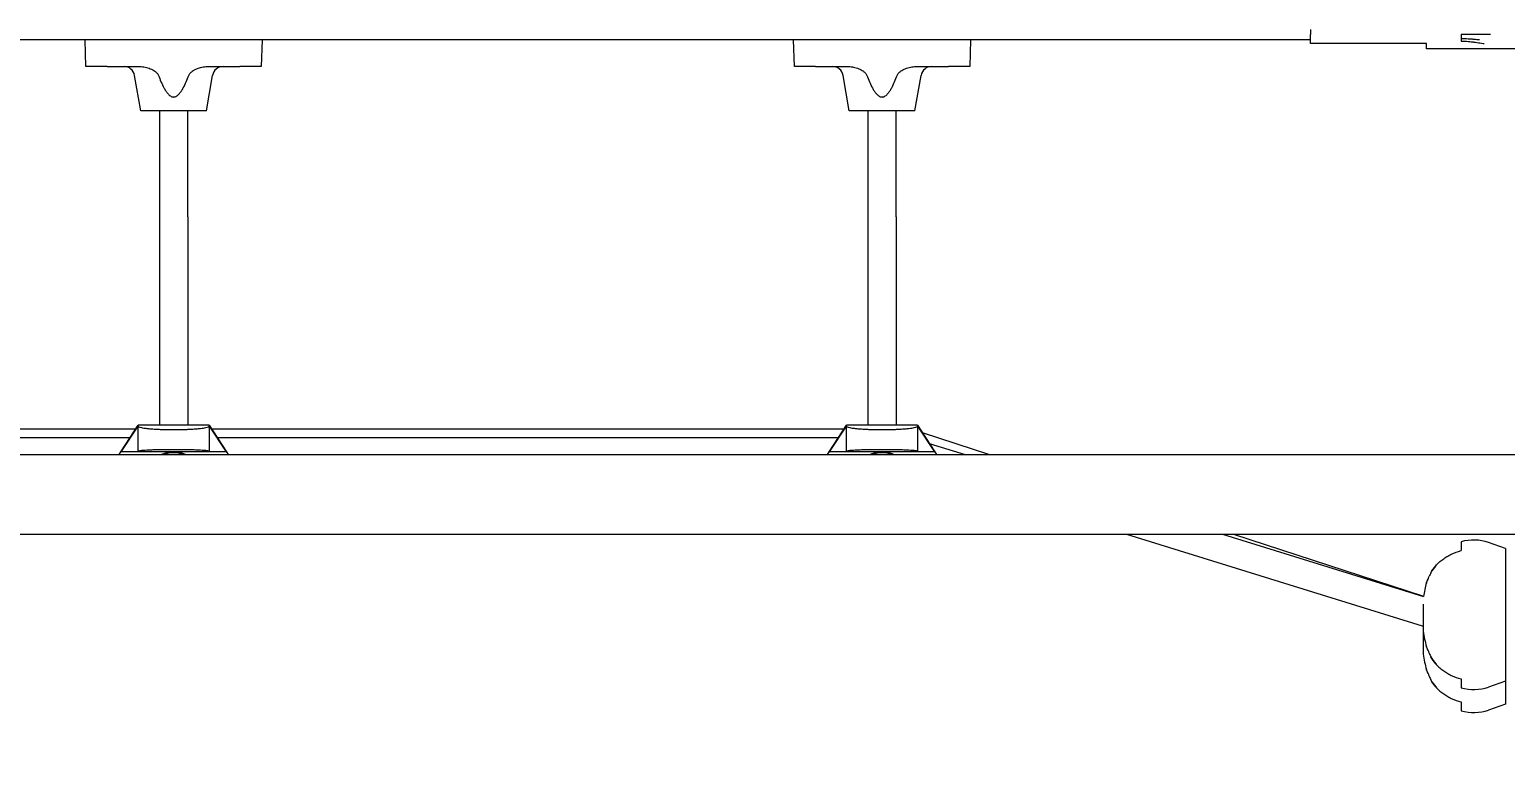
# Model space of a CAD drawing. Extents: x -13189 to 8473, y -8565 to 17872.
# Drawn here: x -881 to -48, y -91 to 333 of the extents above; entities that cross this region are included whole.
import ezdxf

# ---------------------------------------------------------------- set-up
doc = ezdxf.new("R2010")
doc.units = 0
doc.header["$LTSCALE"] = 5
doc.header["$PDMODE"] = 33
doc.header["$PDSIZE"] = 20
for name, color, linetype in [('PRODUCT', 3, 'CONTINUOUS'), ('REFERENCE', 9, 'CONTINUOUS'), ('REVIEW_REQUIRED', 30, 'CONTINUOUS')]:
    doc.layers.add(name, color=color, linetype=linetype)
doc.styles.add('LG1', font='arial.ttf', dxfattribs={"height": 185})
doc.dimstyles.new('LG_DIM', dxfattribs={"dimtxt": 185, "dimasz": 120, "dimexe": 50, "dimexo": 1, "dimgap": 50, "dimtad": 1, "dimdec": 0, "dimrnd": 10, "dimtxsty": 'LG1', "dimcen": 2.5, "dimclrt": 4, "dimadec": 4, "dimazin": 3, "dimtfac": 1, "dimtdec": 1, "dimtmove": 0, "dimatfit": 3, "dimarcsym": 0})

# ---------------------------------------------------------------- blocks, each defined once
blk = doc.blocks.new('*D5')
at = {"layer": 'REFERENCE', "color": 0, "transparency": 16777216}
for p in [(3900, 7859.68), (-2500, -5459.68), (7695.79, -5459.68)]:
    blk.add_point(p, dxfattribs=at)
at = {"layer": 'REVIEW_REQUIRED', "color": 0, "lineweight": -2, "transparency": 16777216}
for p, q in [((3901, 7859.68), (7745.79, 7859.68)), ((7695.79, 7739.68), (7695.79, 3779.28)), ((7695.79, -5339.68), (7695.79, 3130.67)), ((-2499, -5459.68), (7745.79, -5459.68))]:
    blk.add_line(p, q, dxfattribs=at)
at = {"layer": 'REVIEW_REQUIRED', "color": 0, "transparency": 16777216}
for points in [[(7675.79, 7739.68), (7715.79, 7739.68), (7695.79, 7859.68)], [(7675.79, -5339.68), (7715.79, -5339.68), (7695.79, -5459.68)]]:
    blk.add_solid(points, dxfattribs=at)
at = {"layer": 'REVIEW_REQUIRED', "color": 4, "transparency": 16777216, "insert": (7695.79, 3454.98), "char_height": 185, "attachment_point": 5, "style": 'LG1'}
blk.add_mtext('\\A1;13320 mm\\P [43\'-8 13/16"]', dxfattribs=at)
blk = doc.blocks.new('*D6')
at = {"layer": 'REFERENCE', "color": 0, "transparency": 16777216}
for p in [(3300, 5864.75), (-6041.13, -3464.75), (-3100, -3464.75)]:
    blk.add_point(p, dxfattribs=at)
at = {"layer": 'REVIEW_REQUIRED', "color": 0, "lineweight": -2, "transparency": 16777216}
for p, q in [((3299, 5864.75), (-6091.13, 5864.75)), ((-6041.13, 5744.75), (-6041.13, 2569.99)), ((-6041.13, -3344.75), (-6041.13, 1921.38)), ((-3101, -3464.75), (-6091.13, -3464.75))]:
    blk.add_line(p, q, dxfattribs=at)
at = {"layer": 'REVIEW_REQUIRED', "color": 0, "transparency": 16777216}
for points in [[(-6061.13, 5744.75), (-6021.13, 5744.75), (-6041.13, 5864.75)], [(-6061.13, -3344.75), (-6021.13, -3344.75), (-6041.13, -3464.75)]]:
    blk.add_solid(points, dxfattribs=at)
at = {"layer": 'REVIEW_REQUIRED', "color": 4, "transparency": 16777216, "insert": (-6041.13, 2245.68), "char_height": 185, "attachment_point": 5, "style": 'LG1'}
blk.add_mtext('\\A1;9330 mm\\P [30\'-7 9/16"]', dxfattribs=at)
blk = doc.blocks.new('*D7')
at = {"layer": 'REFERENCE', "color": 0, "transparency": 16777216}
for p in [(5382.03, 8873.35), (-4227.53, -147.5), (5382.03, -564.99)]:
    blk.add_point(p, dxfattribs=at)
at = {"layer": 'REVIEW_REQUIRED', "color": 0, "lineweight": -2, "transparency": 16777216}
for p, q in [((-4227.53, -146.5), (-4227.53, 8923.35)), ((5382.03, -563.99), (5382.03, 8923.35)), ((-4107.53, 8873.35), (118.72, 8873.35)), ((5262.03, 8873.35), (1506.78, 8873.35))]:
    blk.add_line(p, q, dxfattribs=at)
at = {"layer": 'REVIEW_REQUIRED', "color": 0, "transparency": 16777216}
for points in [[(-4107.53, 8893.35), (-4107.53, 8853.35), (-4227.53, 8873.35)], [(5262.03, 8893.35), (5262.03, 8853.35), (5382.03, 8873.35)]]:
    blk.add_solid(points, dxfattribs=at)
at = {"layer": 'REVIEW_REQUIRED', "color": 4, "transparency": 16777216, "insert": (812.75, 8873.35), "char_height": 185, "attachment_point": 5, "style": 'LG1'}
blk.add_mtext('\\A1;9610 mm\\P [31\'-6 5/8"]', dxfattribs=at)
blk = doc.blocks.new('Variteemalayerit')
at = {"layer": 'REVIEW_REQUIRED', "invisible_edges": 15}
blk.add_3dface([(-10000, -10000, -5), (10000, -10000, -5), (10000, 10000, -5), (-10000, 10000, -5)], dxfattribs=at)

msp = doc.modelspace()

# ---------------------------------------------------------------- linework, layer by layer
at = {"layer": 'PRODUCT', "linetype": 'Continuous', "lineweight": 0}
for p, q in [((-158, 333.4), (-158, 330.62)), ((-158, 327.5), (-2242, 327.5)), ((-849.48, 312.5), (-850, 327.5)), ((-750, 327.5), (-750.52, 312.5)), ((-449.48, 312.5), (-450, 327.5)), ((-350, 327.5), (-350.52, 312.5)), ((-158, 325.5), (-158, 330.62)), ((-92.5, 325.5), (-158, 325.5)), ((-92.5, 322.5), (-92.5, 325.55)), ((-73, 330.62), (-73, 326.91)), ((-27.5, 322.5), (-92.5, 322.5)), ((-837.48, 312.5), (-819.01, 312.5)), ((-780.99, 312.5), (-762.52, 312.5)), ((-437.48, 312.5), (-419.01, 312.5)), ((-380.99, 312.5), (-362.52, 312.5)), ((-818.5, 287.5), (-822.03, 307.54)), ((-781.5, 287.5), (-777.97, 307.54)), ((-418.5, 287.5), (-422.03, 307.54)), ((-381.5, 287.5), (-377.97, 307.54)), ((-800, 287.5), (-818.5, 287.5)), ((-808, 287.5), (-808, 227.69)), ((-781.5, 287.5), (-800, 287.5)), ((-792, 227.69), (-792, 287.5)), ((-400, 287.5), (-418.5, 287.5)), ((-408, 287.5), (-408, 227.69)), ((-381.5, 287.5), (-400, 287.5)), ((-392, 227.69), (-392, 287.5)), ((-808, 227.69), (-808, 110)), ((-792, 227.69), (-792, 110)), ((-408, 227.69), (-408, 110)), ((-392, 227.69), (-392, 110)), ((-829.78, 95), (-820, 110)), ((-829.69, 95.05), (-820.03, 109.48)), ((-820.03, 109.48), (-820, 110)), ((-820.03, 109.48), (-820, 109.48)), ((-780, 110), (-820, 110)), ((-820, 95.26), (-820, 109.48)), ((-819.63, 109.11), (-820, 109.48)), ((-780.37, 109.11), (-780, 109.48)), ((-780, 110), (-770.22, 95)), ((-780, 110), (-779.97, 109.48)), ((-780, 109.48), (-780, 95.26)), ((-780, 109.48), (-779.97, 109.48)), ((-779.97, 109.48), (-770.31, 95.05)), ((-429.78, 95), (-420, 110)), ((-429.69, 95.05), (-420.03, 109.48)), ((-420.03, 109.48), (-420, 110)), ((-420.03, 109.48), (-420, 109.48)), ((-380, 110), (-420, 110)), ((-420, 95.26), (-420, 109.48)), ((-419.63, 109.11), (-420, 109.48)), ((-380.37, 109.11), (-380, 109.48)), ((-380, 110), (-370.22, 95)), ((-380, 110), (-379.97, 109.48)), ((-380, 109.48), (-380, 95.26)), ((-380, 109.48), (-379.97, 109.48)), ((-379.97, 109.48), (-370.31, 95.05)), ((-1178.7, 108), (-821.3, 108)), ((-1175.43, 103), (-824.57, 103)), ((-778.7, 108), (-421.3, 108)), ((-775.43, 103), (-424.57, 103)), ((-377.33, 105.91), (-339.33, 93.5)), ((-2353.5, 93.5), (-5, 93.5)), ((-830.76, 93.5), (-829.78, 95)), ((-829.78, 95), (-829.69, 95.05)), ((-770.22, 95), (-829.78, 95)), ((-829.69, 95.05), (-820, 95.26)), ((-820, 95.26), (-819.63, 95.44)), ((-780.37, 95.44), (-780, 95.26)), ((-780, 95.26), (-770.31, 95.05)), ((-770.31, 95.05), (-770.22, 95)), ((-770.22, 95), (-769.24, 93.5)), ((-430.76, 93.5), (-429.78, 95)), ((-429.78, 95), (-429.69, 95.05)), ((-370.22, 95), (-429.78, 95)), ((-429.69, 95.05), (-420, 95.26)), ((-420, 95.26), (-419.63, 95.44)), ((-380.37, 95.44), (-380, 95.26)), ((-380, 95.26), (-370.31, 95.05)), ((-373.32, 99.76), (-353.12, 93.5)), ((-370.31, 95.05), (-370.22, 95)), ((-370.22, 95), (-369.24, 93.5)), ((-2353.5, 48.5), (-5, 48.5)), ((-261.92, 48.5), (-94.99, -3.21)), ((-207.85, 48.5), (-94.24, 13.31)), ((-201.55, 48.5), (-94.22, 13.45)), ((-73, 44.2), (-73, 39.22)), ((-48, 40.5), (-57.49, 43.77)), ((-48, 40.5), (-48, -34.5)), ((-94.39, 8.98), (-94.39, -6.23)), ((-94.39, -6.23), (-94.39, -19.23)), ((-73, -33.22), (-73, -38.2)), ((-48, -34.5), (-57.49, -37.77)), ((-48, -34.5), (-48, -47.5)), ((-73, -46.22), (-73, -51.2)), ((-48, -47.5), (-57.49, -50.77))]:
    msp.add_line(p, q, dxfattribs=at)
for centre, radius, start, end in [((-827.94, 306.5), 6, 10, 90), ((-772.06, 306.5), 6, 90, 170), ((-427.94, 306.5), 6, 10, 90), ((-372.06, 306.5), 6, 90, 170), ((-800, 79), 15.99, 90, 114.93091), ((-800, 79), 15.5, 90, 110.70585), ((-800, 79), 15.99, 65.06909, 90), ((-800, 79), 15.5, 69.29415, 90), ((-400, 79), 15.99, 90, 114.93091), ((-400, 79), 15.5, 90, 110.70585), ((-400, 79), 15.99, 65.06909, 90), ((-400, 79), 15.5, 69.29415, 90), ((-65.94, 19.22), 25.96, 71, 105.77529), ((-25, 3), 70, 165.02254, 171.53279), ((-83.16, 35), 40, 252.78888, 253.69228), ((-25, 3), 70, 187.57501, 194.97746), ((-25, -10), 70, 187.57501, 194.97746), ((-65.94, -13.22), 25.96, 254.22471, 289), ((-65.94, -26.22), 25.96, 254.22471, 289)]:
    msp.add_arc(centre, radius, start, end, dxfattribs=at)
for centre, major_axis, ratio, start_param, end_param in [((-73, 329.72), (37, 0), 0.024468, 1.105992, 1.570796), ((-73, 329.72), (35, 0), 0.024468, 1.237564, 1.570796), ((-27.13, 15.27), (66.78, 11.6), 0.701836, 2.659657, 2.702018), ((-27.13, -9.27), (-66.78, 11.6), 0.701836, 0.439574, 0.481936), ((-27.13, -22.27), (-66.78, 11.6), 0.701836, 0.439574, 0.481936)]:
    msp.add_ellipse(centre, major_axis=major_axis, ratio=ratio, start_param=start_param, end_param=end_param, dxfattribs=at)
for points, knots in [([(-73, 328.34), (-71.55, 328.32), (-70.23, 328.28), (-68.41, 328.18), (-67.83, 328.15), (-67.01, 328.09), (-66.75, 328.07), (-66.36, 328.04), (-66.17, 328.02), (-65.95, 328.01), (-65.86, 328), (-65.8, 327.99), (-65.77, 327.99), (-64.77, 327.9), (-63.73, 327.79), (-62.62, 327.7)], [0, 0, 0, 0, 0.25, 0.25, 0.375, 0.375, 0.4375, 0.4375, 0.46875, 0.484375, 0.4921875, 0.4921875, 0.5, 0.5, 0.7369675, 0.7369675, 0.7369675, 0.7369675]), ([(-73, 326.91), (-71.55, 326.87), (-70.23, 326.79), (-68.41, 326.64), (-67.83, 326.58), (-67.01, 326.48), (-66.75, 326.45), (-66.36, 326.4), (-66.23, 326.38), (-66.04, 326.36), (-65.98, 326.35), (-65.89, 326.33), (-65.86, 326.33), (-65.8, 326.32), (-65.77, 326.32), (-64.71, 326.16), (-63.61, 325.97), (-61.84, 325.72), (-61.23, 325.65), (-60.41, 325.57), (-60.21, 325.56), (-60.02, 325.55)], [0, 0, 0, 0, 0.25, 0.25, 0.375, 0.375, 0.4375, 0.4375, 0.46875, 0.46875, 0.484375, 0.484375, 0.4921875, 0.4921875, 0.5, 0.5, 0.75, 0.75, 0.875, 0.875, 0.913429, 0.913429, 0.913429, 0.913429]), ([(-819.01, 312.5), (-818, 312.5), (-817, 312.38), (-815.54, 312.07), (-815.05, 311.94), (-814.09, 311.64), (-813.61, 311.46), (-812.69, 311.07), (-812.24, 310.86), (-811.36, 310.38), (-810.94, 310.11), (-810.13, 309.52), (-809.73, 309.19), (-809.22, 308.63), (-809.05, 308.43), (-808.77, 308.01), (-808.65, 307.78), (-808.56, 307.54)], [0, 0, 0, 0, 0.00300119, 0.00300119, 0.00450179, 0.00450179, 0.00600239, 0.00600239, 0.00750298, 0.00750298, 0.00900358, 0.00900358, 0.01050418, 0.01050418, 0.01125447, 0.01125447, 0.01200477, 0.01200477, 0.01200477, 0.01200477]), ([(-791.44, 307.54), (-791.35, 307.78), (-791.23, 308), (-790.95, 308.42), (-790.79, 308.62), (-790.28, 309.18), (-789.89, 309.51), (-789.08, 310.1), (-788.65, 310.37), (-787.76, 310.85), (-787.31, 311.07), (-786.39, 311.46), (-785.92, 311.63), (-784.97, 311.94), (-784.48, 312.07), (-783, 312.38), (-782, 312.5), (-780.99, 312.5)], [0, 0, 0, 0, 0.00075467, 0.00075467, 0.00150935, 0.00150935, 0.0030187, 0.0030187, 0.00452805, 0.00452805, 0.00603739, 0.00603739, 0.00754674, 0.00754674, 0.00905609, 0.00905609, 0.01207479, 0.01207479, 0.01207479, 0.01207479]), ([(-419.01, 312.5), (-418, 312.5), (-417, 312.38), (-415.54, 312.07), (-415.05, 311.94), (-414.09, 311.64), (-413.61, 311.46), (-412.69, 311.07), (-412.24, 310.86), (-411.36, 310.38), (-410.94, 310.11), (-410.13, 309.52), (-409.73, 309.19), (-409.22, 308.63), (-409.05, 308.43), (-408.77, 308.01), (-408.65, 307.78), (-408.56, 307.54)], [0, 0, 0, 0, 0.00300119, 0.00300119, 0.00450179, 0.00450179, 0.00600239, 0.00600239, 0.00750298, 0.00750298, 0.00900358, 0.00900358, 0.01050418, 0.01050418, 0.01125447, 0.01125447, 0.01200477, 0.01200477, 0.01200477, 0.01200477]), ([(-391.44, 307.54), (-391.35, 307.78), (-391.23, 308), (-390.95, 308.42), (-390.79, 308.62), (-390.28, 309.18), (-389.89, 309.51), (-389.08, 310.1), (-388.65, 310.37), (-387.76, 310.85), (-387.31, 311.07), (-386.39, 311.46), (-385.92, 311.63), (-384.97, 311.94), (-384.48, 312.07), (-383, 312.38), (-382, 312.5), (-380.99, 312.5)], [0, 0, 0, 0, 0.00075467, 0.00075467, 0.00150935, 0.00150935, 0.0030187, 0.0030187, 0.00452805, 0.00452805, 0.00603739, 0.00603739, 0.00754674, 0.00754674, 0.00905609, 0.00905609, 0.01207479, 0.01207479, 0.01207479, 0.01207479]), ([(-808.56, 307.54), (-808.11, 306.33), (-807.64, 305.12), (-806.61, 302.75), (-806.07, 301.58), (-805.14, 299.88), (-804.82, 299.32), (-804.29, 298.51), (-804.1, 298.24), (-803.71, 297.72), (-803.51, 297.46), (-803.08, 296.97), (-802.86, 296.73), (-802.38, 296.29), (-802.12, 296.09), (-801.57, 295.73), (-801.28, 295.57), (-800.81, 295.41), (-800.65, 295.37), (-800.33, 295.32), (-800.16, 295.3), (-800, 295.3)], [0.0059664, 0.0059664, 0.0059664, 0.0059664, 0.00985198, 0.00985198, 0.01373755, 0.01373755, 0.01568034, 0.01568034, 0.01665173, 0.01665173, 0.01762312, 0.01762312, 0.01859452, 0.01859452, 0.01956591, 0.01956591, 0.0205373, 0.0205373, 0.021023, 0.021023, 0.0215087, 0.0215087, 0.0215087, 0.0215087]), ([(-800, 295.3), (-799.84, 295.3), (-799.67, 295.32), (-799.35, 295.37), (-799.19, 295.41), (-798.88, 295.52), (-798.73, 295.59), (-798.43, 295.73), (-798.29, 295.82), (-797.88, 296.08), (-797.62, 296.29), (-797.14, 296.73), (-796.92, 296.97), (-796.28, 297.7), (-795.9, 298.23), (-795.19, 299.32), (-794.86, 299.88), (-793.93, 301.59), (-793.38, 302.76), (-792.36, 305.13), (-791.89, 306.33), (-791.44, 307.54)], [0.0215087, 0.0215087, 0.0215087, 0.0215087, 0.02199305, 0.02199305, 0.0224774, 0.0224774, 0.02296175, 0.02296175, 0.0234461, 0.0234461, 0.0244148, 0.0244148, 0.0253835, 0.0253835, 0.0273209, 0.0273209, 0.0292583, 0.0292583, 0.0331331, 0.0331331, 0.03700791, 0.03700791, 0.03700791, 0.03700791]), ([(-408.56, 307.54), (-408.11, 306.33), (-407.64, 305.12), (-406.61, 302.75), (-406.07, 301.58), (-405.14, 299.88), (-404.82, 299.32), (-404.29, 298.51), (-404.1, 298.24), (-403.71, 297.72), (-403.51, 297.46), (-403.08, 296.97), (-402.86, 296.73), (-402.38, 296.29), (-402.12, 296.09), (-401.57, 295.73), (-401.28, 295.57), (-400.81, 295.41), (-400.65, 295.37), (-400.33, 295.32), (-400.16, 295.3), (-400, 295.3)], [0.0059664, 0.0059664, 0.0059664, 0.0059664, 0.00985198, 0.00985198, 0.01373755, 0.01373755, 0.01568034, 0.01568034, 0.01665173, 0.01665173, 0.01762312, 0.01762312, 0.01859452, 0.01859452, 0.01956591, 0.01956591, 0.0205373, 0.0205373, 0.021023, 0.021023, 0.0215087, 0.0215087, 0.0215087, 0.0215087]), ([(-400, 295.3), (-399.84, 295.3), (-399.67, 295.32), (-399.35, 295.37), (-399.19, 295.41), (-398.88, 295.52), (-398.73, 295.59), (-398.43, 295.73), (-398.29, 295.82), (-397.88, 296.08), (-397.62, 296.29), (-397.14, 296.73), (-396.92, 296.97), (-396.28, 297.7), (-395.9, 298.23), (-395.19, 299.32), (-394.86, 299.88), (-393.93, 301.59), (-393.38, 302.76), (-392.36, 305.13), (-391.89, 306.33), (-391.44, 307.54)], [0.0215087, 0.0215087, 0.0215087, 0.0215087, 0.02199305, 0.02199305, 0.0224774, 0.0224774, 0.02296175, 0.02296175, 0.0234461, 0.0234461, 0.0244148, 0.0244148, 0.0253835, 0.0253835, 0.0273209, 0.0273209, 0.0292583, 0.0292583, 0.0331331, 0.0331331, 0.03700791, 0.03700791, 0.03700791, 0.03700791]), ([(-819.63, 109.11), (-819.33, 108.96), (-818.85, 108.81), (-817.78, 108.59), (-817.36, 108.52), (-816.64, 108.41), (-816.38, 108.37), (-815.82, 108.3), (-815.52, 108.26), (-814.56, 108.16), (-813.84, 108.09), (-812.58, 107.98), (-812.14, 107.95), (-811.17, 107.88), (-810.64, 107.85), (-809.79, 107.8), (-809.49, 107.79), (-808.86, 107.75), (-808.53, 107.74), (-807.5, 107.69), (-806.76, 107.67), (-805.51, 107.63), (-805.07, 107.62), (-804.16, 107.6), (-803.68, 107.59), (-802.93, 107.58), (-802.67, 107.57), (-802.16, 107.57), (-801.89, 107.56), (-801.36, 107.56), (-801.09, 107.56), (-800.55, 107.56), (-800.27, 107.56), (-800, 107.56)], [0.01043898, 0.01043898, 0.01043898, 0.01043898, 0.02326784, 0.02326784, 0.02968227, 0.02968227, 0.03288949, 0.03288949, 0.03609671, 0.03609671, 0.04251114, 0.04251114, 0.04571835, 0.04571835, 0.04892557, 0.04892557, 0.05052918, 0.05052918, 0.05213278, 0.05213278, 0.05534, 0.05534, 0.05694361, 0.05694361, 0.05854722, 0.05854722, 0.05934902, 0.05934902, 0.06015082, 0.06015082, 0.06095263, 0.06095263, 0.06175443, 0.06175443, 0.06175443, 0.06175443]), ([(-800, 107.56), (-799.46, 107.56), (-798.92, 107.56), (-798.13, 107.56), (-797.86, 107.57), (-797.35, 107.57), (-797.09, 107.58), (-796.35, 107.59), (-795.88, 107.6), (-795.19, 107.61), (-794.97, 107.62), (-794.54, 107.63), (-794.32, 107.63), (-793.3, 107.66), (-792.56, 107.69), (-791.53, 107.74), (-791.2, 107.75), (-790.58, 107.78), (-790.28, 107.8), (-789.42, 107.85), (-788.9, 107.88), (-787.92, 107.94), (-787.47, 107.98), (-786.62, 108.05), (-786.23, 108.08), (-785.49, 108.15), (-785.15, 108.19), (-784.19, 108.3), (-783.63, 108.37), (-782.66, 108.52), (-782.24, 108.59), (-781.16, 108.81), (-780.67, 108.96), (-780.37, 109.11)], [0.06175443, 0.06175443, 0.06175443, 0.06175443, 0.06334678, 0.06334678, 0.06414295, 0.06414295, 0.06493913, 0.06493913, 0.06653147, 0.06653147, 0.06732765, 0.06732765, 0.06812382, 0.06812382, 0.07130852, 0.07130852, 0.07290086, 0.07290086, 0.07449321, 0.07449321, 0.0776779, 0.0776779, 0.0808626, 0.0808626, 0.08404729, 0.08404729, 0.08723199, 0.08723199, 0.09360138, 0.09360138, 0.09997077, 0.09997077, 0.11270954, 0.11270954, 0.11270954, 0.11270954]), ([(-419.63, 109.11), (-419.33, 108.96), (-418.85, 108.81), (-417.78, 108.59), (-417.36, 108.52), (-416.64, 108.41), (-416.38, 108.37), (-415.82, 108.3), (-415.52, 108.26), (-414.56, 108.16), (-413.84, 108.09), (-412.58, 107.98), (-412.14, 107.95), (-411.17, 107.88), (-410.64, 107.85), (-409.79, 107.8), (-409.49, 107.79), (-408.86, 107.75), (-408.53, 107.74), (-407.5, 107.69), (-406.76, 107.67), (-405.51, 107.63), (-405.07, 107.62), (-404.16, 107.6), (-403.68, 107.59), (-402.93, 107.58), (-402.67, 107.57), (-402.16, 107.57), (-401.89, 107.56), (-401.36, 107.56), (-401.09, 107.56), (-400.55, 107.56), (-400.27, 107.56), (-400, 107.56)], [0.01043898, 0.01043898, 0.01043898, 0.01043898, 0.02326784, 0.02326784, 0.02968227, 0.02968227, 0.03288949, 0.03288949, 0.03609671, 0.03609671, 0.04251114, 0.04251114, 0.04571835, 0.04571835, 0.04892557, 0.04892557, 0.05052918, 0.05052918, 0.05213278, 0.05213278, 0.05534, 0.05534, 0.05694361, 0.05694361, 0.05854722, 0.05854722, 0.05934902, 0.05934902, 0.06015082, 0.06015082, 0.06095263, 0.06095263, 0.06175443, 0.06175443, 0.06175443, 0.06175443]), ([(-400, 107.56), (-399.46, 107.56), (-398.92, 107.56), (-398.13, 107.56), (-397.86, 107.57), (-397.35, 107.57), (-397.09, 107.58), (-396.35, 107.59), (-395.88, 107.6), (-395.19, 107.61), (-394.97, 107.62), (-394.54, 107.63), (-394.32, 107.63), (-393.3, 107.66), (-392.56, 107.69), (-391.53, 107.74), (-391.2, 107.75), (-390.58, 107.78), (-390.28, 107.8), (-389.42, 107.85), (-388.9, 107.88), (-387.92, 107.94), (-387.47, 107.98), (-386.62, 108.05), (-386.23, 108.08), (-385.49, 108.15), (-385.15, 108.19), (-384.19, 108.3), (-383.63, 108.37), (-382.66, 108.52), (-382.24, 108.59), (-381.16, 108.81), (-380.67, 108.96), (-380.37, 109.11)], [0.06175443, 0.06175443, 0.06175443, 0.06175443, 0.06334678, 0.06334678, 0.06414295, 0.06414295, 0.06493913, 0.06493913, 0.06653147, 0.06653147, 0.06732765, 0.06732765, 0.06812382, 0.06812382, 0.07130852, 0.07130852, 0.07290086, 0.07290086, 0.07449321, 0.07449321, 0.0776779, 0.0776779, 0.0808626, 0.0808626, 0.08404729, 0.08404729, 0.08723199, 0.08723199, 0.09360138, 0.09360138, 0.09997077, 0.09997077, 0.11270954, 0.11270954, 0.11270954, 0.11270954]), ([(-800, 96.22), (-800.27, 96.22), (-800.54, 96.22), (-801.09, 96.22), (-801.36, 96.22), (-802.16, 96.22), (-802.67, 96.21), (-803.42, 96.21), (-803.67, 96.21), (-804.15, 96.2), (-804.38, 96.2), (-805.06, 96.19), (-805.49, 96.19), (-806.32, 96.17), (-806.72, 96.17), (-807.47, 96.15), (-807.83, 96.15), (-808.85, 96.12), (-809.47, 96.11), (-810.62, 96.08), (-811.15, 96.06), (-812.12, 96.03), (-812.57, 96.01), (-813.83, 95.96), (-814.55, 95.92), (-815.83, 95.85), (-816.38, 95.81), (-817.11, 95.76), (-817.33, 95.74), (-817.75, 95.7), (-817.95, 95.69), (-818.85, 95.59), (-819.33, 95.52), (-819.63, 95.44)], [0.06215822, 0.06215822, 0.06215822, 0.06215822, 0.0629713, 0.0629713, 0.06378437, 0.06378437, 0.06541052, 0.06541052, 0.0662236, 0.0662236, 0.06703667, 0.06703667, 0.06866282, 0.06866282, 0.07028897, 0.07028897, 0.07191512, 0.07191512, 0.07516742, 0.07516742, 0.07841972, 0.07841972, 0.08167202, 0.08167202, 0.08817662, 0.08817662, 0.09468122, 0.09468122, 0.09793352, 0.09793352, 0.10118582, 0.10118582, 0.11419502, 0.11419502, 0.11419502, 0.11419502]), ([(-780.37, 95.44), (-780.52, 95.48), (-780.72, 95.52), (-781.22, 95.59), (-781.52, 95.63), (-782.24, 95.71), (-782.66, 95.74), (-783.64, 95.82), (-784.19, 95.85), (-785.48, 95.92), (-786.21, 95.96), (-787.48, 96.01), (-787.93, 96.03), (-788.92, 96.06), (-789.44, 96.08), (-790.59, 96.11), (-791.2, 96.12), (-792.23, 96.15), (-792.58, 96.15), (-793.34, 96.17), (-793.73, 96.17), (-794.55, 96.19), (-794.99, 96.19), (-795.9, 96.2), (-796.37, 96.21), (-797.35, 96.21), (-797.86, 96.22), (-798.65, 96.22), (-798.92, 96.22), (-799.46, 96.22), (-799.73, 96.22), (-800, 96.22)], [0.01047501, 0.01047501, 0.01047501, 0.01047501, 0.01693541, 0.01693541, 0.02339581, 0.02339581, 0.02985621, 0.02985621, 0.03631661, 0.03631661, 0.04277702, 0.04277702, 0.04600722, 0.04600722, 0.04923742, 0.04923742, 0.05246762, 0.05246762, 0.05408272, 0.05408272, 0.05569782, 0.05569782, 0.05731292, 0.05731292, 0.05892802, 0.05892802, 0.06054312, 0.06054312, 0.06135067, 0.06135067, 0.06215822, 0.06215822, 0.06215822, 0.06215822]), ([(-400, 96.22), (-400.27, 96.22), (-400.54, 96.22), (-401.09, 96.22), (-401.36, 96.22), (-402.16, 96.22), (-402.67, 96.21), (-403.42, 96.21), (-403.67, 96.21), (-404.15, 96.2), (-404.38, 96.2), (-405.06, 96.19), (-405.49, 96.19), (-406.32, 96.17), (-406.72, 96.17), (-407.47, 96.15), (-407.83, 96.15), (-408.85, 96.12), (-409.47, 96.11), (-410.62, 96.08), (-411.15, 96.06), (-412.12, 96.03), (-412.57, 96.01), (-413.83, 95.96), (-414.55, 95.92), (-415.83, 95.85), (-416.38, 95.81), (-417.11, 95.76), (-417.33, 95.74), (-417.75, 95.7), (-417.95, 95.69), (-418.85, 95.59), (-419.33, 95.52), (-419.63, 95.44)], [0.06215822, 0.06215822, 0.06215822, 0.06215822, 0.0629713, 0.0629713, 0.06378437, 0.06378437, 0.06541052, 0.06541052, 0.0662236, 0.0662236, 0.06703667, 0.06703667, 0.06866282, 0.06866282, 0.07028897, 0.07028897, 0.07191512, 0.07191512, 0.07516742, 0.07516742, 0.07841972, 0.07841972, 0.08167202, 0.08167202, 0.08817662, 0.08817662, 0.09468122, 0.09468122, 0.09793352, 0.09793352, 0.10118582, 0.10118582, 0.11419502, 0.11419502, 0.11419502, 0.11419502]), ([(-380.37, 95.44), (-380.52, 95.48), (-380.72, 95.52), (-381.22, 95.59), (-381.52, 95.63), (-382.24, 95.71), (-382.66, 95.74), (-383.64, 95.82), (-384.19, 95.85), (-385.48, 95.92), (-386.21, 95.96), (-387.48, 96.01), (-387.93, 96.03), (-388.92, 96.06), (-389.44, 96.08), (-390.59, 96.11), (-391.2, 96.12), (-392.23, 96.15), (-392.58, 96.15), (-393.34, 96.17), (-393.73, 96.17), (-394.55, 96.19), (-394.99, 96.19), (-395.9, 96.2), (-396.37, 96.21), (-397.35, 96.21), (-397.86, 96.22), (-398.65, 96.22), (-398.92, 96.22), (-399.46, 96.22), (-399.73, 96.22), (-400, 96.22)], [0.01047501, 0.01047501, 0.01047501, 0.01047501, 0.01693541, 0.01693541, 0.02339581, 0.02339581, 0.02985621, 0.02985621, 0.03631661, 0.03631661, 0.04277702, 0.04277702, 0.04600722, 0.04600722, 0.04923742, 0.04923742, 0.05246762, 0.05246762, 0.05408272, 0.05408272, 0.05569782, 0.05569782, 0.05731292, 0.05731292, 0.05892802, 0.05892802, 0.06054312, 0.06054312, 0.06135067, 0.06135067, 0.06215822, 0.06215822, 0.06215822, 0.06215822]), ([(-90.08, 26.71), (-89.37, 28.12), (-88.46, 29.46), (-87.07, 31.05), (-86.78, 31.36), (-86.18, 31.98), (-85.86, 32.28), (-84.87, 33.18), (-84.18, 33.75), (-82.71, 34.83), (-81.94, 35.34), (-80.72, 36.06), (-80.31, 36.3), (-79.46, 36.75), (-79.02, 36.97), (-76.81, 38.01), (-74.95, 38.69), (-73, 39.22)], [0.00000056, 0.00000056, 0.00000056, 0.00000056, 0.00599976, 0.00599976, 0.00749957, 0.00749957, 0.00899937, 0.00899937, 0.01199897, 0.01199897, 0.01499857, 0.01499857, 0.01649837, 0.01649837, 0.01799817, 0.01799817, 0.02399737, 0.02399737, 0.02399737, 0.02399737]), ([(-87.16, 30.94), (-87.22, 30.88), (-87.28, 30.81), (-88.46, 29.46), (-89.37, 28.12), (-90.08, 26.71)], [0.017683201, 0.017683201, 0.017683201, 0.017683201, 0.018003575, 0.018003575, 0.024004698, 0.024004698, 0.024004698, 0.024004698]), ([(-92.62, 21.09), (-92.62, 21.09), (-92.61, 21.11), (-92.58, 21.19), (-92.55, 21.26), (-92.44, 21.5), (-92.34, 21.74), (-92.06, 22.38), (-91.89, 22.76), (-91.5, 23.65), (-91.28, 24.16), (-91.03, 24.72)], [0.009989693, 0.009989693, 0.009989693, 0.009989693, 0.011166891, 0.011166891, 0.012344089, 0.012344089, 0.014698484, 0.014698484, 0.01705288, 0.01705288, 0.019407275, 0.019407275, 0.019407275, 0.019407275]), ([(-92.3, 21.83), (-92.39, 21.63), (-92.46, 21.46), (-92.59, 21.17), (-92.62, 21.09), (-92.62, 21.09)], [0.005881557, 0.005881557, 0.005881557, 0.005881557, 0.007628502, 0.007628502, 0.009989693, 0.009989693, 0.009989693, 0.009989693]), ([(-91.64, 23.33), (-91.66, 23.29), (-91.68, 23.25), (-91.79, 22.99), (-91.88, 22.78), (-92.01, 22.5), (-92.04, 22.42), (-92.07, 22.35)], [0.002711692, 0.002711692, 0.002711692, 0.002711692, 0.002906121, 0.002906121, 0.004086716, 0.004086716, 0.004597347, 0.004597347, 0.004597347, 0.004597347]), ([(-92.62, -15.09), (-92.62, -15.09), (-92.61, -15.11), (-92.58, -15.19), (-92.55, -15.26), (-92.44, -15.5), (-92.34, -15.74), (-92.13, -16.22), (-92.05, -16.4), (-91.88, -16.78), (-91.79, -16.99), (-91.5, -17.65), (-91.28, -18.16), (-91.03, -18.72)], [0.009903066, 0.009903066, 0.009903066, 0.009903066, 0.011080336, 0.011080336, 0.012257606, 0.012257606, 0.014612146, 0.014612146, 0.015789416, 0.015789416, 0.016966686, 0.016966686, 0.019321226, 0.019321226, 0.019321226, 0.019321226]), ([(-92.53, -15.29), (-92.56, -15.23), (-92.58, -15.19), (-92.61, -15.11), (-92.62, -15.09), (-92.62, -15.09)], [0.007775605, 0.007775605, 0.007775605, 0.007775605, 0.008722541, 0.008722541, 0.009903066, 0.009903066, 0.009903066, 0.009903066]), ([(-91.64, -17.33), (-91.66, -17.29), (-91.68, -17.25), (-91.79, -16.99), (-91.88, -16.78), (-92.05, -16.39), (-92.13, -16.22), (-92.24, -15.98), (-92.27, -15.9), (-92.3, -15.83)], [0.00261979, 0.00261979, 0.00261979, 0.00261979, 0.002819918, 0.002819918, 0.004000443, 0.004000443, 0.005180967, 0.005180967, 0.005798982, 0.005798982, 0.005798982, 0.005798982]), ([(-87.16, -24.94), (-87.22, -24.88), (-87.28, -24.81), (-88.46, -23.46), (-89.37, -22.12), (-90.08, -20.71)], [0.017683201, 0.017683201, 0.017683201, 0.017683201, 0.018003575, 0.018003575, 0.024004698, 0.024004698, 0.024004698, 0.024004698]), ([(-90.08, -20.71), (-89.37, -22.12), (-88.46, -23.46), (-87.07, -25.05), (-86.78, -25.36), (-86.18, -25.98), (-85.86, -26.28), (-84.87, -27.18), (-84.18, -27.75), (-82.71, -28.83), (-81.94, -29.34), (-80.72, -30.06), (-80.31, -30.3), (-79.46, -30.75), (-79.02, -30.97), (-76.81, -32.01), (-74.95, -32.69), (-73, -33.22)], [0.00000056, 0.00000056, 0.00000056, 0.00000056, 0.00599976, 0.00599976, 0.00749957, 0.00749957, 0.00899937, 0.00899937, 0.01199897, 0.01199897, 0.01499857, 0.01499857, 0.01649837, 0.01649837, 0.01799817, 0.01799817, 0.02399737, 0.02399737, 0.02399737, 0.02399737]), ([(-92.62, -28.09), (-92.62, -28.09), (-92.61, -28.11), (-92.58, -28.19), (-92.55, -28.26), (-92.44, -28.5), (-92.34, -28.74), (-92.13, -29.22), (-92.05, -29.4), (-91.88, -29.78), (-91.79, -29.99), (-91.5, -30.65), (-91.28, -31.16), (-91.03, -31.72)], [0.009903066, 0.009903066, 0.009903066, 0.009903066, 0.011080336, 0.011080336, 0.012257606, 0.012257606, 0.014612146, 0.014612146, 0.015789416, 0.015789416, 0.016966686, 0.016966686, 0.019321226, 0.019321226, 0.019321226, 0.019321226]), ([(-92.53, -28.29), (-92.56, -28.23), (-92.58, -28.19), (-92.61, -28.11), (-92.62, -28.09), (-92.62, -28.09)], [0.007775605, 0.007775605, 0.007775605, 0.007775605, 0.008722541, 0.008722541, 0.009903066, 0.009903066, 0.009903066, 0.009903066]), ([(-91.64, -30.33), (-91.66, -30.29), (-91.68, -30.25), (-91.79, -29.99), (-91.88, -29.78), (-92.05, -29.39), (-92.13, -29.22), (-92.24, -28.98), (-92.27, -28.9), (-92.3, -28.83)], [0.00261979, 0.00261979, 0.00261979, 0.00261979, 0.002819918, 0.002819918, 0.004000443, 0.004000443, 0.005180967, 0.005180967, 0.005798982, 0.005798982, 0.005798982, 0.005798982]), ([(-87.16, -37.94), (-87.22, -37.88), (-87.28, -37.81), (-88.46, -36.46), (-89.37, -35.12), (-90.08, -33.71)], [0.017683201, 0.017683201, 0.017683201, 0.017683201, 0.018003575, 0.018003575, 0.024004698, 0.024004698, 0.024004698, 0.024004698]), ([(-90.08, -33.71), (-89.37, -35.12), (-88.46, -36.46), (-87.07, -38.05), (-86.78, -38.36), (-86.18, -38.98), (-85.86, -39.28), (-84.87, -40.18), (-84.18, -40.75), (-82.71, -41.83), (-81.94, -42.34), (-80.72, -43.06), (-80.31, -43.3), (-79.46, -43.75), (-79.02, -43.97), (-76.81, -45.01), (-74.95, -45.69), (-73, -46.22)], [0.00000056, 0.00000056, 0.00000056, 0.00000056, 0.00599976, 0.00599976, 0.00749957, 0.00749957, 0.00899937, 0.00899937, 0.01199897, 0.01199897, 0.01499857, 0.01499857, 0.01649837, 0.01649837, 0.01799817, 0.01799817, 0.02399737, 0.02399737, 0.02399737, 0.02399737])]:
    msp.add_open_spline(points, degree=3, knots=knots, dxfattribs=at)
for points in [[(-837.48, 312.5), (-844.51, 312.5), (-849.48, 312.5), (-849.48, 312.5)], [(-750.52, 312.5), (-750.52, 312.5), (-755.49, 312.5), (-762.52, 312.5)], [(-437.48, 312.5), (-444.51, 312.5), (-449.48, 312.5), (-449.48, 312.5)], [(-350.52, 312.5), (-350.52, 312.5), (-355.49, 312.5), (-362.52, 312.5)]]:
    msp.add_rational_spline(points, [1, 0.805024846194, 0.805024846194, 1], degree=3, dxfattribs=at)

# ---------------------------------------------------------------- block references
at = {"layer": 'REVIEW_REQUIRED'}
msp.add_blockref('Variteemalayerit', (-3189.1, 7872.37), dxfattribs=at)

# ---------------------------------------------------------------- dimensions: what is measured, and where the dimension line sits
dim = msp.add_linear_dim(base=(5382.03, 8873.35), p1=(-4227.53, -147.5), p2=(5382.03, -564.99), dimstyle='LG_DIM', dxfattribs=at)
dim.commit()
dim.dimension.update_dxf_attribs({"geometry": '*D7', "text_midpoint": (812.75, 8873.35), "dimtype": 160})
for base, p1, p2, picture, middle in [((7695.79, -5459.68), (3900, 7859.68), (-2500, -5459.68), '*D5', (7695.79, 3454.98)), ((-6041.1293, -3464.7467), (3300, 5864.7467), (-3100, -3464.7467), '*D6', (-6041.1293, 2245.6832))]:
    dim = msp.add_linear_dim(base=base, p1=p1, p2=p2, angle=90, dimstyle='LG_DIM', dxfattribs=at)
    dim.commit()
    dim.dimension.update_dxf_attribs({"geometry": picture, "text_midpoint": middle, "dimtype": 160})

doc.saveas('drawing.dxf')
